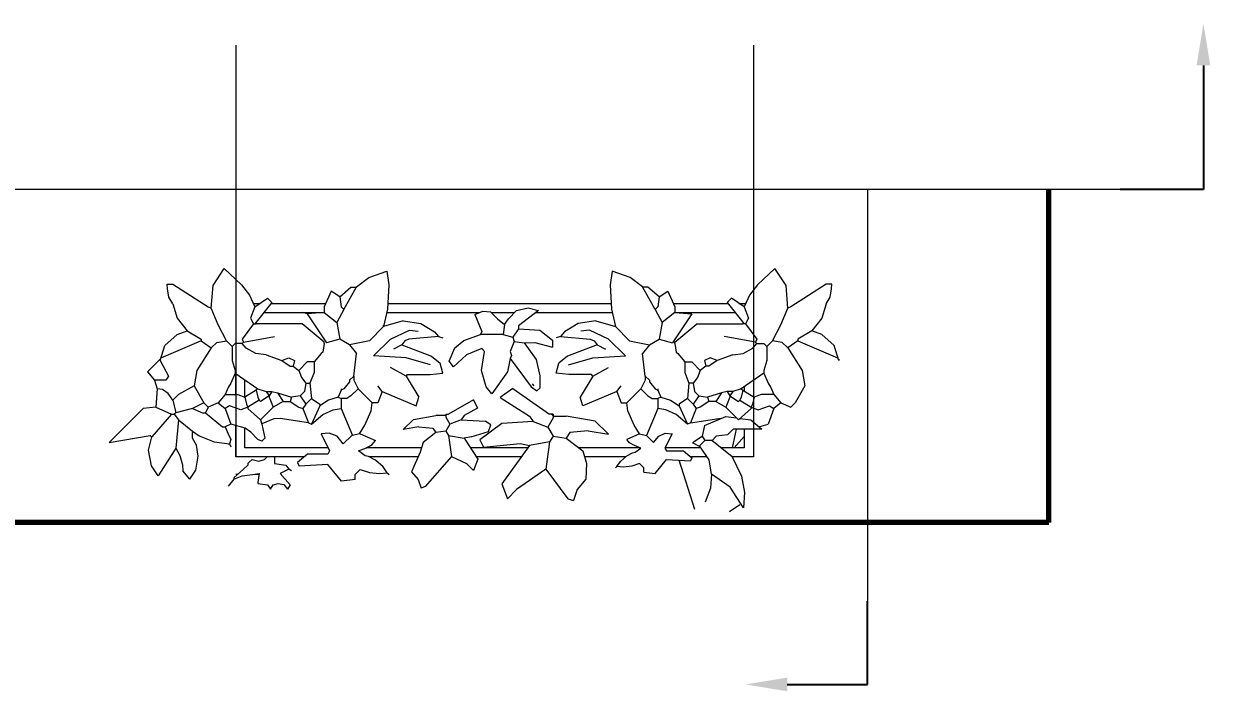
# Model space of a CAD drawing. Header units: inches. Extents: x 15 to 6535, y 214 to 4594.
# Drawn here: x 269.24 to 274.37, y 216.67 to 219.56 of the extents above; entities that cross this region are included whole.
import ezdxf
from ezdxf import colors
from ezdxf.entities.mleader import LeaderData, LeaderLine
from ezdxf.math import Vec2, Vec3

# ---------------------------------------------------------------- set-up
doc = ezdxf.new("R2010")
doc.units = ezdxf.units.IN
doc.header["$MEASUREMENT"] = 0
for name, color, linetype, lineweight in [('A-FLOR-FTPT', 6, 'Continuous', 70), ('linee di sezione', 3, 'Continuous', 13), ('PROIEZIONI', 145, 'Continuous', 13), ('VEGETAZIONE', 94, 'Continuous', 13)]:
    doc.layers.add(name, color=color, linetype=linetype, lineweight=lineweight)
doc.styles.get("Standard").update_dxf_attribs({"font": 'Arial.ttf'})

msp = doc.modelspace()

# ---------------------------------------------------------------- linework, layer by layer
at = {"layer": 'A-FLOR-FTPT'}
for q in [(273.6735, 218.8386), (267.7435, 217.3993)]:
    msp.add_line((273.6735, 217.3993), q, dxfattribs=at)
at = {"layer": 'linee di sezione', "lineweight": 13}
for p, q in [((270.1594, 219.4622), (270.1594, 217.6829)), ((272.3962, 219.4622), (272.3962, 217.6829)), ((273.981, 218.8386), (264.2635, 218.8386)), ((272.8893, 218.8386), (272.8893, 217.0593))]:
    msp.add_line(p, q, dxfattribs=at)
at = {"layer": 'PROIEZIONI'}
for points in [[(270.2353, 218.3466), (270.2645, 218.3466)], [(270.3128, 218.3466), (270.5483, 218.3466)], [(270.8172, 218.3466), (271.7814, 218.3466)], [(272.0503, 218.3466), (272.2858, 218.3466)], [(272.3341, 218.3466), (272.3633, 218.3466)], [(270.281, 218.3069), (270.5422, 218.3069)], [(270.8125, 218.3069), (271.2137, 218.3069)], [(271.2635, 218.3069), (271.3648, 218.3069)], [(271.4553, 218.3069), (271.7861, 218.3069)], [(272.0565, 218.3069), (272.3176, 218.3069)], [(270.1594, 217.9531), (270.1594, 218.0429)], [(270.1992, 217.941), (270.1992, 218.0156)], [(272.3962, 218.0133), (272.3962, 217.9427)], [(272.3565, 217.986), (272.3565, 217.9675)], [(270.4559, 217.6829), (270.1594, 217.6829), (270.1594, 217.8186)], [(270.5588, 217.7226), (270.1992, 217.7226), (270.1992, 217.8068)], [(272.3565, 217.8028), (272.3565, 217.7226), (272.2576, 217.7226)], [(272.3962, 217.8028), (272.3962, 217.6829), (272.3051, 217.6829)], [(270.962, 217.7226), (270.7237, 217.7226)], [(271.4214, 217.7226), (271.1729, 217.7226)], [(271.9064, 217.7226), (271.641, 217.7226)], [(272.1694, 217.7226), (272.0151, 217.7226)], [(270.9471, 217.6829), (270.7369, 217.6829)], [(271.0945, 217.6829), (271.09, 217.6829)], [(271.393, 217.6829), (271.1986, 217.6829)], [(271.8443, 217.6829), (271.6669, 217.6829)], [(272.1963, 217.6829), (272.1248, 217.6829)]]:
    msp.add_lwpolyline(points, dxfattribs=at)
at = {"layer": 'VEGETAZIONE'}
for p, q in [((270.0614, 218.4238), (270.109, 218.4973)), ((270.109, 218.4973), (270.1848, 218.4268)), ((270.7345, 218.4591), (270.8131, 218.4855)), ((270.8131, 218.4855), (270.8215, 218.4268)), ((271.7856, 218.4855), (271.7771, 218.4268)), ((271.8641, 218.4591), (271.7856, 218.4855)), ((272.4896, 218.4973), (272.4139, 218.4268)), ((272.5373, 218.4238), (272.4896, 218.4973)), ((269.8636, 218.4295), (269.888, 218.4295)), ((269.865, 218.4091), (269.8636, 218.4295)), ((269.888, 218.4295), (270.0407, 218.3318)), ((270.0529, 218.3257), (270.0614, 218.4238)), ((270.1848, 218.4268), (270.2184, 218.3827)), ((270.6088, 218.3746), (270.6576, 218.4173)), ((270.6271, 218.3196), (270.6813, 218.4179)), ((270.6576, 218.4173), (270.6821, 218.4173)), ((270.6813, 218.4179), (270.7345, 218.4591)), ((270.8215, 218.4268), (270.8159, 218.321)), ((271.7771, 218.4268), (271.7828, 218.321)), ((271.9174, 218.4179), (271.8641, 218.4591)), ((271.941, 218.4173), (271.9166, 218.4173)), ((271.9715, 218.3196), (271.9174, 218.4179)), ((271.9899, 218.3746), (271.941, 218.4173)), ((272.4139, 218.4268), (272.3802, 218.3827)), ((272.5457, 218.3257), (272.5373, 218.4238)), ((272.7106, 218.4295), (272.5579, 218.3318)), ((272.7351, 218.4295), (272.7106, 218.4295)), ((272.7336, 218.4091), (272.7351, 218.4295)), ((269.8706, 218.3739), (269.865, 218.4091)), ((269.888, 218.344), (269.8706, 218.3739)), ((270.2184, 218.3827), (270.2423, 218.3318)), ((270.2423, 218.3318), (270.2973, 218.3685)), ((270.2973, 218.3685), (270.3156, 218.3501)), ((270.5721, 218.399), (270.5416, 218.3318)), ((270.6088, 218.3746), (270.5721, 218.399)), ((270.6088, 218.3746), (270.6149, 218.3318)), ((271.9899, 218.3746), (271.9838, 218.3318)), ((271.9899, 218.3746), (272.0265, 218.399)), ((272.0265, 218.399), (272.0571, 218.3318)), ((272.3014, 218.3685), (272.2831, 218.3501)), ((272.3564, 218.3318), (272.3014, 218.3685)), ((272.3802, 218.3827), (272.3564, 218.3318)), ((272.7106, 218.344), (272.728, 218.3739)), ((272.728, 218.3739), (272.7336, 218.4091)), ((269.888, 218.344), (269.9063, 218.2829)), ((270.0407, 218.3318), (270.0529, 218.3257)), ((270.0838, 218.2534), (270.0529, 218.3257)), ((270.2423, 218.3318), (270.224, 218.2829)), ((270.3156, 218.3501), (270.2423, 218.2585)), ((270.5416, 218.3318), (270.5416, 218.3074)), ((270.6271, 218.3196), (270.5966, 218.2646)), ((270.6149, 218.3318), (270.6271, 218.3196)), ((270.8159, 218.321), (270.7981, 218.2463)), ((271.1923, 218.2979), (271.2272, 218.3127)), ((271.2272, 218.3127), (271.2608, 218.3097)), ((271.2608, 218.3097), (271.2901, 218.2796)), ((271.3389, 218.2796), (271.373, 218.3156)), ((271.373, 218.3156), (271.4235, 218.3273)), ((271.4672, 218.3162), (271.3817, 218.2491)), ((271.4235, 218.3273), (271.4672, 218.3162)), ((271.7828, 218.321), (271.8005, 218.2463)), ((271.9838, 218.3318), (271.9715, 218.3196)), ((271.9715, 218.3196), (272.0021, 218.2646)), ((272.0571, 218.3318), (272.0571, 218.3074)), ((272.2831, 218.3501), (272.3564, 218.2585)), ((272.3564, 218.3318), (272.3747, 218.2829)), ((272.5148, 218.2534), (272.5457, 218.3257)), ((272.5579, 218.3318), (272.5457, 218.3257)), ((272.7106, 218.344), (272.6923, 218.2829)), ((269.9063, 218.2829), (269.9491, 218.228)), ((270.2362, 218.2585), (270.1873, 218.1913)), ((270.224, 218.2829), (270.2362, 218.2585)), ((270.2362, 218.2585), (270.2423, 218.2585)), ((270.2423, 218.2585), (270.2484, 218.2585)), ((270.4463, 218.2585), (270.2484, 218.2585)), ((270.5416, 218.1791), (270.4463, 218.2585)), ((270.4683, 218.3013), (270.45, 218.3074)), ((270.5416, 218.3074), (270.4683, 218.3013)), ((270.4683, 218.3013), (270.552, 218.1758)), ((270.5416, 218.3074), (270.5966, 218.2646)), ((270.5966, 218.2646), (270.6088, 218.1913)), ((270.8836, 218.2707), (270.7981, 218.2463)), ((270.8836, 218.2707), (270.9589, 218.2593)), ((270.9589, 218.2593), (271.0178, 218.224)), ((271.1923, 218.2979), (271.2229, 218.2246)), ((271.2901, 218.2796), (271.3206, 218.2552)), ((271.3206, 218.2552), (271.3389, 218.2796)), ((271.6397, 218.2593), (271.5808, 218.224)), ((271.715, 218.2707), (271.6397, 218.2593)), ((271.715, 218.2707), (271.8005, 218.2463)), ((272.0021, 218.2646), (271.9899, 218.1913)), ((272.0571, 218.3074), (272.0021, 218.2646)), ((272.1304, 218.3013), (272.0467, 218.1758)), ((272.0571, 218.3074), (272.1304, 218.3013)), ((272.0571, 218.1791), (272.1523, 218.2585)), ((272.1523, 218.2585), (272.3503, 218.2585)), ((272.3564, 218.2585), (272.3503, 218.2585)), ((272.3625, 218.2585), (272.3564, 218.2585)), ((272.3747, 218.2829), (272.3625, 218.2585)), ((272.3625, 218.2585), (272.4113, 218.1913)), ((272.6923, 218.2829), (272.6495, 218.228)), ((269.8538, 218.1652), (269.9071, 218.2123)), ((269.9071, 218.2123), (269.9491, 218.228)), ((269.9491, 218.228), (270.0102, 218.1913)), ((270.1201, 218.1852), (270.0838, 218.2534)), ((270.7981, 218.2463), (270.737, 218.1852)), ((270.7981, 218.2463), (270.7981, 218.2524)), ((270.828, 218.1924), (270.91, 218.2302)), ((270.91, 218.2302), (270.9485, 218.2263)), ((271.0178, 218.224), (271.0363, 218.2035)), ((271.1458, 218.1863), (271.2168, 218.2124)), ((271.2229, 218.2246), (271.2168, 218.2124)), ((271.3145, 218.2124), (271.2168, 218.2124)), ((271.3206, 218.2552), (271.3145, 218.2124)), ((271.3145, 218.2124), (271.3572, 218.2002)), ((271.3817, 218.2368), (271.3572, 218.2002)), ((271.3817, 218.2491), (271.3817, 218.2368)), ((271.3817, 218.2368), (271.4733, 218.2307)), ((271.4733, 218.2307), (271.5283, 218.188)), ((271.5808, 218.224), (271.5623, 218.2035)), ((271.6886, 218.2302), (271.6501, 218.2263)), ((271.7706, 218.1924), (271.6886, 218.2302)), ((271.8005, 218.2463), (271.8005, 218.2524)), ((271.8005, 218.2463), (271.8616, 218.1852)), ((272.4785, 218.1852), (272.5148, 218.2534)), ((272.6495, 218.228), (272.5885, 218.1913)), ((272.6915, 218.2123), (272.6495, 218.228)), ((272.7448, 218.1652), (272.6915, 218.2123)), ((269.833, 218.0997), (269.8538, 218.1652)), ((270.0102, 218.1852), (269.8697, 218.1241)), ((270.0529, 218.1547), (269.9918, 218.0569)), ((270.0102, 218.1913), (270.0102, 218.1852)), ((270.0102, 218.1852), (270.0529, 218.1547)), ((270.0529, 218.1547), (270.0782, 218.177)), ((270.0782, 218.177), (270.1201, 218.1852)), ((270.1201, 218.1852), (270.1446, 218.1608)), ((270.1568, 218.173), (270.1446, 218.1608)), ((270.1446, 218.1608), (270.1446, 218.0997)), ((270.1873, 218.173), (270.1568, 218.173)), ((270.1873, 218.1913), (270.1934, 218.1791)), ((270.1934, 218.1791), (270.1873, 218.173)), ((270.2044, 218.1535), (270.1873, 218.173)), ((270.1934, 218.1791), (270.3278, 218.2035)), ((270.5416, 218.173), (270.5355, 218.1363)), ((270.5416, 218.173), (270.5416, 218.1791)), ((270.6088, 218.1913), (270.552, 218.1758)), ((270.6515, 218.1669), (270.6088, 218.1913)), ((270.737, 218.1852), (270.6515, 218.1669)), ((270.6515, 218.1669), (270.6821, 218.1302)), ((270.7547, 218.1195), (270.828, 218.1924)), ((270.8775, 218.1669), (270.8409, 218.1486)), ((270.8897, 218.1852), (270.8775, 218.1669)), ((270.8775, 218.1669), (270.9264, 218.1486)), ((270.9081, 218.1913), (270.8897, 218.1852)), ((271.0363, 218.2035), (270.9081, 218.1913)), ((271.0363, 218.2035), (271.0547, 218.1974)), ((271.1066, 218.154), (271.1458, 218.1863)), ((271.3634, 218.1819), (271.345, 218.1391)), ((271.3572, 218.2002), (271.3634, 218.1819)), ((271.3634, 218.1819), (271.4061, 218.1758)), ((271.4061, 218.1758), (271.4516, 218.1775)), ((271.4061, 218.1758), (271.4572, 218.104)), ((271.4516, 218.1775), (271.5283, 218.1574)), ((271.5283, 218.188), (271.5283, 218.1574)), ((271.5623, 218.2035), (271.544, 218.1974)), ((271.5623, 218.2035), (271.6906, 218.1913)), ((271.7211, 218.1669), (271.6722, 218.1486)), ((271.6906, 218.1913), (271.7089, 218.1852)), ((271.7089, 218.1852), (271.7211, 218.1669)), ((271.7211, 218.1669), (271.7577, 218.1486)), ((271.8439, 218.1195), (271.7706, 218.1924)), ((271.8616, 218.1852), (271.9471, 218.1669)), ((271.9471, 218.1669), (271.9166, 218.1302)), ((271.9471, 218.1669), (271.9899, 218.1913)), ((271.9899, 218.1913), (272.0467, 218.1758)), ((272.0571, 218.173), (272.0571, 218.1791)), ((272.0571, 218.173), (272.0632, 218.1363)), ((272.4052, 218.1791), (272.2708, 218.2035)), ((272.3942, 218.1535), (272.4113, 218.173)), ((272.4113, 218.1913), (272.4052, 218.1791)), ((272.4052, 218.1791), (272.4113, 218.173)), ((272.4113, 218.173), (272.4419, 218.173)), ((272.4419, 218.173), (272.4541, 218.1608)), ((272.4785, 218.1852), (272.4541, 218.1608)), ((272.4541, 218.1608), (272.4541, 218.0997)), ((272.5204, 218.177), (272.4785, 218.1852)), ((272.5457, 218.1547), (272.5204, 218.177)), ((272.5885, 218.1852), (272.5457, 218.1547)), ((272.5457, 218.1547), (272.6068, 218.0569)), ((272.5885, 218.1913), (272.5885, 218.1852)), ((272.5885, 218.1852), (272.7289, 218.1241)), ((272.7656, 218.0997), (272.7448, 218.1652)), ((269.833, 218.1058), (269.7781, 218.0508)), ((269.833, 218.1058), (269.833, 218.0997)), ((269.8697, 218.1241), (269.8391, 218.1119)), ((270.2465, 218.13), (270.2044, 218.1535)), ((270.2912, 218.1241), (270.2465, 218.13)), ((270.2912, 218.1241), (270.3583, 218.0997)), ((270.3583, 218.0997), (270.3889, 218.1119)), ((270.3889, 218.1119), (270.4133, 218.0997)), ((270.5294, 218.1302), (270.4988, 218.0936)), ((270.5355, 218.1363), (270.5294, 218.1302)), ((270.6699, 218.0325), (270.6821, 218.1302)), ((270.8963, 218.1117), (270.7547, 218.1195)), ((271.0007, 218.0805), (270.8963, 218.1117)), ((270.9264, 218.1486), (271.0058, 218.118)), ((271.0058, 218.118), (271.0425, 218.0875)), ((271.0824, 218.0963), (271.1066, 218.154)), ((271.1571, 218.1246), (271.1007, 218.0719)), ((271.2229, 218.1513), (271.1571, 218.1246)), ((271.2216, 218.057), (271.2351, 218.1391)), ((271.2229, 218.1513), (271.2351, 218.1391)), ((271.345, 218.1086), (271.3338, 218.0511)), ((271.345, 218.1391), (271.3511, 218.1208)), ((271.3511, 218.1208), (271.345, 218.1086)), ((271.345, 218.1086), (271.4367, 217.9864)), ((271.4572, 218.104), (271.474, 218.0335)), ((271.5928, 218.118), (271.5562, 218.0875)), ((271.6722, 218.1486), (271.5928, 218.118)), ((271.5979, 218.0805), (271.7023, 218.1117)), ((271.7023, 218.1117), (271.8439, 218.1195)), ((271.9288, 218.0325), (271.9166, 218.1302)), ((272.0632, 218.1363), (272.0693, 218.1302)), ((272.0693, 218.1302), (272.0998, 218.0936)), ((272.2098, 218.1119), (272.1853, 218.0997)), ((272.2403, 218.0997), (272.2098, 218.1119)), ((272.3075, 218.1241), (272.2403, 218.0997)), ((272.3075, 218.1241), (272.3521, 218.13)), ((272.3521, 218.13), (272.3942, 218.1535)), ((272.7289, 218.1241), (272.7595, 218.1119)), ((272.7656, 218.1058), (272.7656, 218.0997)), ((269.833, 218.0997), (269.8697, 218.0325)), ((269.9918, 218.0569), (269.9796, 217.9897)), ((270.1446, 218.0997), (270.1568, 218.0569)), ((270.1568, 218.0569), (270.1568, 218.0447)), ((270.3583, 218.0997), (270.395, 218.0753)), ((270.395, 218.0753), (270.4072, 218.0753)), ((270.4133, 218.0997), (270.4072, 218.0753)), ((270.4072, 218.0753), (270.4316, 218.0569)), ((270.4683, 218.0936), (270.4316, 218.0569)), ((270.4316, 218.0569), (270.4439, 218.0264)), ((270.4988, 218.0936), (270.4683, 218.0936)), ((270.4988, 218.0936), (270.4989, 218.0477)), ((270.8959, 218.0325), (270.8287, 218.0692)), ((271.0547, 218.0447), (271.0425, 218.0875)), ((271.1007, 218.0719), (271.0824, 218.0963)), ((271.2412, 217.9864), (271.2216, 218.057)), ((271.544, 218.0447), (271.5562, 218.0875)), ((271.7028, 218.0325), (271.77, 218.0692)), ((272.0998, 218.0936), (272.0997, 218.0477)), ((272.0998, 218.0936), (272.1304, 218.0936)), ((272.1304, 218.0936), (272.167, 218.0569)), ((272.167, 218.0569), (272.1548, 218.0264)), ((272.1914, 218.0753), (272.167, 218.0569)), ((272.1853, 218.0997), (272.1914, 218.0753)), ((272.2037, 218.0753), (272.1914, 218.0753)), ((272.2403, 218.0997), (272.2037, 218.0753)), ((272.4541, 218.0997), (272.4419, 218.0569)), ((272.4419, 218.0569), (272.4419, 218.0447)), ((272.6068, 218.0569), (272.619, 217.9897)), ((269.7781, 218.0508), (269.8086, 218.0142)), ((269.8086, 218.0142), (269.8208, 217.9775)), ((269.8575, 218.0142), (269.8086, 218.0142)), ((269.8697, 218.0325), (269.8575, 218.0142)), ((270.1384, 218.002), (270.1262, 217.9836)), ((270.1568, 218.0447), (270.1384, 218.002)), ((270.1568, 218.0447), (270.2545, 217.9775)), ((270.4439, 218.0264), (270.4622, 218.002)), ((270.4622, 218.002), (270.4561, 217.9653)), ((270.4622, 218.002), (270.4805, 218.002)), ((270.4989, 218.0477), (270.4805, 218.002)), ((270.4805, 218.002), (270.4866, 217.9348)), ((270.6515, 218.0081), (270.6271, 217.9775)), ((270.6699, 218.0325), (270.6515, 218.0142)), ((270.6515, 218.0142), (270.6515, 218.0081)), ((270.6699, 218.0325), (270.6699, 218.0142)), ((270.6699, 218.0142), (270.6882, 217.9775)), ((270.8959, 218.0325), (270.902, 218.0386)), ((270.8959, 218.0325), (270.9508, 217.9409)), ((270.902, 218.0386), (270.9997, 218.0386)), ((270.9997, 218.0386), (271.0547, 218.0447)), ((271.3338, 218.0511), (271.2656, 217.9559)), ((271.474, 218.0335), (271.4733, 217.9803)), ((271.5989, 218.0386), (271.544, 218.0447)), ((271.6967, 218.0386), (271.5989, 218.0386)), ((271.7028, 218.0325), (271.6478, 217.9409)), ((271.7028, 218.0325), (271.6967, 218.0386)), ((271.9288, 218.0142), (271.9105, 217.9775)), ((271.9288, 218.0325), (271.9471, 218.0142)), ((271.9288, 218.0325), (271.9288, 218.0142)), ((271.9471, 218.0142), (271.9471, 218.0081)), ((271.9471, 218.0081), (271.9715, 217.9775)), ((272.0997, 218.0477), (272.1181, 218.002)), ((272.1181, 218.002), (272.112, 217.9348)), ((272.1365, 218.002), (272.1181, 218.002)), ((272.1548, 218.0264), (272.1365, 218.002)), ((272.1365, 218.002), (272.1426, 217.9653)), ((272.4419, 218.0447), (272.3441, 217.9775)), ((272.4419, 218.0447), (272.4602, 218.002)), ((272.4602, 218.002), (272.4724, 217.9836)), ((269.8208, 217.9775), (269.8147, 217.8981)), ((269.8426, 217.9742), (269.8208, 217.9775)), ((269.8678, 217.9566), (269.8426, 217.9742)), ((269.888, 217.9287), (269.8678, 217.9566)), ((269.9124, 217.9531), (269.888, 217.9287)), ((269.9796, 217.9897), (269.9124, 217.9531)), ((269.9796, 217.9897), (270.0224, 217.9164)), ((270.114, 217.9531), (270.0835, 217.9164)), ((270.1262, 217.9836), (270.114, 217.9531)), ((270.114, 217.9531), (270.169, 217.9531)), ((270.169, 217.9531), (270.1995, 217.9409)), ((270.2484, 217.9714), (270.1995, 217.9409)), ((270.2545, 217.9775), (270.2484, 217.9714)), ((270.2484, 217.9714), (270.2545, 217.9409)), ((270.2545, 217.9775), (270.2912, 217.9653)), ((270.2912, 217.9653), (270.3156, 217.9653)), ((270.2912, 217.9653), (270.3034, 217.947)), ((270.3156, 217.9653), (270.3034, 217.947)), ((270.3156, 217.9653), (270.34, 217.9592)), ((270.34, 217.9592), (270.4011, 217.9409)), ((270.34, 217.9592), (270.3645, 217.9226)), ((270.4561, 217.9653), (270.4378, 217.947)), ((270.6149, 217.9714), (270.6027, 217.9409)), ((270.6271, 217.9775), (270.6149, 217.9714)), ((270.6149, 217.9775), (270.6149, 217.9714)), ((270.6882, 217.9775), (270.6576, 217.947)), ((270.6882, 217.9775), (270.7493, 217.9164)), ((270.792, 217.9653), (270.7737, 217.9897)), ((270.792, 217.9653), (270.7737, 217.9164)), ((270.792, 217.9653), (270.9386, 217.9042)), ((271.2656, 217.9559), (271.2412, 217.9864)), ((271.3571, 217.9787), (271.3015, 217.9391)), ((271.3571, 217.9787), (271.5159, 217.8676)), ((271.4367, 217.9864), (271.4611, 217.9681)), ((271.4399, 217.9982), (271.4478, 217.9903)), ((271.4733, 217.9803), (271.4611, 217.9681)), ((271.8066, 217.9653), (271.66, 217.9042)), ((271.8066, 217.9653), (271.8249, 217.9897)), ((271.8066, 217.9653), (271.8249, 217.9164)), ((271.9105, 217.9775), (271.8494, 217.9164)), ((271.9105, 217.9775), (271.941, 217.947)), ((271.9715, 217.9775), (271.9838, 217.9714)), ((271.9838, 217.9775), (271.9838, 217.9714)), ((271.9838, 217.9714), (271.996, 217.9409)), ((272.1426, 217.9653), (272.1609, 217.947)), ((272.2586, 217.9592), (272.1975, 217.9409)), ((272.2586, 217.9592), (272.2342, 217.9226)), ((272.2831, 217.9653), (272.2586, 217.9592)), ((272.2831, 217.9653), (272.2953, 217.947)), ((272.3075, 217.9653), (272.2831, 217.9653)), ((272.3075, 217.9653), (272.2953, 217.947)), ((272.3441, 217.9775), (272.3075, 217.9653)), ((272.3441, 217.9775), (272.3503, 217.9714)), ((272.3503, 217.9714), (272.3441, 217.9409)), ((272.3503, 217.9714), (272.3991, 217.9409)), ((272.4297, 217.9531), (272.3991, 217.9409)), ((272.4846, 217.9531), (272.4297, 217.9531)), ((272.4724, 217.9836), (272.4846, 217.9531)), ((272.4846, 217.9531), (272.5152, 217.9164)), ((272.619, 217.9897), (272.5762, 217.9164)), ((269.8147, 217.8981), (269.7597, 217.892)), ((269.8147, 217.8981), (269.8819, 217.8676)), ((269.888, 217.9287), (269.9002, 217.8737)), ((270.0224, 217.9164), (269.9735, 217.892)), ((270.0224, 217.9164), (270.0407, 217.8981)), ((270.0407, 217.8981), (270.0285, 217.8737)), ((270.0835, 217.9164), (270.0407, 217.8981)), ((270.0835, 217.9164), (270.114, 217.892)), ((270.1323, 217.9042), (270.114, 217.892)), ((270.1812, 217.8859), (270.1323, 217.9042)), ((270.2117, 217.8981), (270.1812, 217.8859)), ((270.1995, 217.9409), (270.2056, 217.9103)), ((270.2056, 217.9103), (270.2117, 217.8981)), ((270.2606, 217.9287), (270.2117, 217.8981)), ((270.2117, 217.8981), (270.2117, 217.892)), ((270.2545, 217.9409), (270.2606, 217.9287)), ((270.2667, 217.9226), (270.2606, 217.9287)), ((270.3034, 217.947), (270.2667, 217.9226)), ((270.3217, 217.8981), (270.2667, 217.8431)), ((270.3034, 217.947), (270.3034, 217.9409)), ((270.3034, 217.9409), (270.3217, 217.8981)), ((270.3645, 217.9226), (270.3217, 217.8981)), ((270.3645, 217.9226), (270.395, 217.9226)), ((270.4011, 217.9409), (270.395, 217.9226)), ((270.395, 217.9226), (270.4316, 217.8981)), ((270.4378, 217.947), (270.4011, 217.9409)), ((270.4316, 217.8981), (270.45, 217.892)), ((270.4378, 217.947), (270.4622, 217.9103)), ((270.4622, 217.9103), (270.45, 217.892)), ((270.4866, 217.9348), (270.4622, 217.9103)), ((270.4866, 217.9348), (270.5233, 217.9103)), ((270.5233, 217.9042), (270.4866, 217.8248)), ((270.5599, 217.9287), (270.5233, 217.9042)), ((270.5233, 217.9103), (270.5233, 217.9042)), ((270.6027, 217.9409), (270.5599, 217.9287)), ((270.6027, 217.9409), (270.6149, 217.9348)), ((270.6149, 217.9348), (270.6149, 217.892)), ((270.6393, 217.9348), (270.6149, 217.9348)), ((270.6576, 217.947), (270.6393, 217.9348)), ((270.7446, 217.8814), (270.7493, 217.9164)), ((270.7737, 217.9164), (270.7493, 217.9164)), ((270.9386, 217.9042), (270.9508, 217.9409)), ((271.1867, 217.9295), (271.0791, 217.8676)), ((271.1867, 217.9295), (271.2047, 217.8934)), ((271.3015, 217.9391), (271.4285, 217.8596)), ((271.66, 217.9042), (271.6478, 217.9409)), ((271.8249, 217.9164), (271.8494, 217.9164)), ((271.854, 217.8814), (271.8494, 217.9164)), ((271.941, 217.947), (271.9593, 217.9348)), ((271.9593, 217.9348), (271.9838, 217.9348)), ((271.996, 217.9409), (271.9838, 217.9348)), ((271.9838, 217.9348), (271.9838, 217.892)), ((271.996, 217.9409), (272.0387, 217.9287)), ((272.0387, 217.9287), (272.0754, 217.9042)), ((272.112, 217.9348), (272.0754, 217.9103)), ((272.0754, 217.9103), (272.0754, 217.9042)), ((272.0754, 217.9042), (272.112, 217.8248)), ((272.112, 217.9348), (272.1365, 217.9103)), ((272.1609, 217.947), (272.1365, 217.9103)), ((272.1365, 217.9103), (272.1487, 217.892)), ((272.167, 217.8981), (272.1487, 217.892)), ((272.1609, 217.947), (272.1975, 217.9409)), ((272.2037, 217.9226), (272.167, 217.8981)), ((272.1975, 217.9409), (272.2037, 217.9226)), ((272.2342, 217.9226), (272.2037, 217.9226)), ((272.2342, 217.9226), (272.277, 217.8981)), ((272.2953, 217.9409), (272.277, 217.8981)), ((272.277, 217.8981), (272.3319, 217.8431)), ((272.2953, 217.947), (272.3319, 217.9226)), ((272.2953, 217.947), (272.2953, 217.9409)), ((272.3319, 217.9226), (272.338, 217.9287)), ((272.3441, 217.9409), (272.338, 217.9287)), ((272.338, 217.9287), (272.3869, 217.8981)), ((272.393, 217.9103), (272.3869, 217.8981)), ((272.3869, 217.8981), (272.4174, 217.8859)), ((272.3869, 217.8981), (272.3869, 217.892)), ((272.3991, 217.9409), (272.393, 217.9103)), ((272.4174, 217.8859), (272.4663, 217.9042)), ((272.4663, 217.9042), (272.4846, 217.892)), ((272.5152, 217.9164), (272.4846, 217.892)), ((272.5152, 217.9164), (272.5579, 217.8981)), ((272.5762, 217.9164), (272.5579, 217.8981)), ((269.7597, 217.892), (269.6123, 217.7446)), ((269.8819, 217.8676), (269.7964, 217.7698)), ((269.8819, 217.8676), (269.8941, 217.8676)), ((269.9002, 217.8737), (269.8941, 217.8676)), ((269.8941, 217.8676), (269.9124, 217.8431)), ((269.9735, 217.892), (269.9002, 217.8737)), ((269.9735, 217.892), (270.0163, 217.8737)), ((270.0163, 217.8737), (270.0285, 217.8737)), ((270.0285, 217.8737), (270.1018, 217.8126)), ((270.114, 217.892), (270.1384, 217.8248)), ((270.2117, 217.892), (270.2667, 217.8431)), ((270.3245, 217.8469), (270.2724, 217.8262)), ((270.3522, 217.8493), (270.3245, 217.8469)), ((270.4744, 217.8309), (270.3522, 217.8493)), ((270.45, 217.892), (270.4744, 217.8309)), ((270.4866, 217.8248), (270.536, 217.8661)), ((270.536, 217.8661), (270.5808, 217.8861)), ((270.5808, 217.8861), (270.6149, 217.892)), ((270.6149, 217.892), (270.6638, 217.776)), ((270.7177, 217.8203), (270.7446, 217.8814)), ((270.9281, 217.8449), (271.0241, 217.8615)), ((271.0669, 217.8615), (271.0241, 217.8615)), ((271.073, 217.8676), (271.0669, 217.8615)), ((271.0669, 217.8676), (271.0669, 217.8615)), ((271.0669, 217.8676), (271.073, 217.8676)), ((271.0669, 217.8615), (271.0669, 217.8554)), ((271.0669, 217.8554), (271.0852, 217.8248)), ((271.073, 217.8676), (271.0791, 217.8676)), ((271.1463, 217.8615), (271.1341, 217.8431)), ((271.2047, 217.8934), (271.1463, 217.8615)), ((271.4285, 217.8596), (271.4444, 217.8358)), ((271.5317, 217.8517), (271.5079, 217.812)), ((271.5238, 217.8676), (271.5159, 217.8676)), ((271.5238, 217.8676), (271.5317, 217.8596)), ((271.5317, 217.8676), (271.5238, 217.8676)), ((271.5317, 217.8676), (271.5317, 217.8596)), ((271.5317, 217.8596), (271.5873, 217.8596)), ((271.5317, 217.8596), (271.5317, 217.8517)), ((271.7122, 217.8381), (271.5873, 217.8596)), ((271.8809, 217.8203), (271.854, 217.8814)), ((271.9838, 217.892), (271.9349, 217.776)), ((272.0178, 217.8861), (271.9838, 217.892)), ((272.0627, 217.8661), (272.0178, 217.8861)), ((272.112, 217.8248), (272.0627, 217.8661)), ((272.1487, 217.892), (272.1242, 217.8309)), ((272.1242, 217.8309), (272.2464, 217.8493)), ((272.1852, 217.8184), (272.2779, 217.8573)), ((272.2464, 217.8493), (272.2568, 217.8484)), ((272.2779, 217.8573), (272.3238, 217.8513)), ((272.3869, 217.892), (272.3319, 217.8431)), ((272.3388, 217.8493), (272.3854, 217.8432)), ((272.4846, 217.892), (272.4602, 217.8248)), ((269.9124, 217.8431), (269.9002, 217.721)), ((269.9124, 217.8431), (269.9735, 217.7943)), ((270.1018, 217.8126), (270.114, 217.8126)), ((270.1384, 217.8248), (270.114, 217.8126)), ((270.114, 217.8126), (270.1262, 217.7821)), ((270.2004, 217.8065), (270.1384, 217.8248)), ((270.2254, 217.7901), (270.2004, 217.8065)), ((270.2667, 217.8431), (270.2728, 217.8248)), ((270.2728, 217.8248), (270.285, 217.7637)), ((270.4744, 217.8309), (270.4866, 217.8248)), ((270.6943, 217.7821), (270.7177, 217.8203)), ((270.8832, 217.8009), (270.9281, 217.8449)), ((270.9508, 217.8126), (270.8832, 217.8009)), ((270.9508, 217.8126), (271.0119, 217.8065)), ((271.0119, 217.8065), (271.0241, 217.7882)), ((271.0852, 217.8248), (271.0669, 217.7943)), ((271.1341, 217.8431), (271.0852, 217.8248)), ((271.1341, 217.8431), (271.2379, 217.837)), ((271.3094, 217.8279), (271.2141, 217.7564)), ((271.2615, 217.8222), (271.2379, 217.837)), ((271.2514, 217.793), (271.2615, 217.8222)), ((271.4444, 217.8358), (271.3094, 217.8279)), ((271.4444, 217.8358), (271.5079, 217.812)), ((271.5079, 217.812), (271.5317, 217.7723)), ((271.6826, 217.7961), (271.6032, 217.7882)), ((271.6826, 217.7961), (271.7705, 217.7808)), ((271.7705, 217.7808), (271.7122, 217.8381)), ((271.9043, 217.7821), (271.8809, 217.8203)), ((272.1242, 217.8309), (272.112, 217.8248)), ((272.1852, 217.8184), (272.1749, 217.7723)), ((272.3093, 217.8028), (272.2849, 217.7784)), ((272.3214, 217.8028), (272.3054, 217.7226)), ((272.4327, 217.8028), (272.3093, 217.8028)), ((272.3854, 217.8432), (272.4325, 217.8028)), ((272.4205, 217.8131), (272.4602, 217.8248)), ((269.6123, 217.7446), (269.7903, 217.776)), ((269.783, 217.7114), (269.7964, 217.7698)), ((269.7903, 217.776), (269.7964, 217.7698)), ((269.9735, 217.7943), (270.0021, 217.7737)), ((269.9735, 217.7943), (269.9735, 217.7882)), ((269.9735, 217.7637), (269.9735, 217.7882)), ((269.9896, 217.7343), (269.9735, 217.7637)), ((270.0021, 217.7737), (270.0658, 217.7485)), ((270.0658, 217.7485), (270.1323, 217.7393)), ((270.1262, 217.7821), (270.1384, 217.7576)), ((270.1384, 217.7576), (270.1323, 217.7393)), ((270.2545, 217.7576), (270.2254, 217.7901)), ((270.2728, 217.7515), (270.2545, 217.7576)), ((270.285, 217.7637), (270.2728, 217.7515)), ((270.5639, 217.7862), (270.5288, 217.7827)), ((270.5288, 217.7827), (270.5654, 217.7094)), ((270.5975, 217.7721), (270.5639, 217.7862)), ((270.624, 217.7387), (270.5975, 217.7721)), ((270.6607, 217.7754), (270.624, 217.7387)), ((270.6943, 217.7821), (270.6638, 217.776)), ((270.6974, 217.7827), (270.7633, 217.7534)), ((270.7497, 217.7368), (270.7633, 217.7534)), ((270.9692, 217.7454), (270.9561, 217.7039)), ((271.0241, 217.7882), (270.9692, 217.7454)), ((271.0669, 217.7943), (271.0241, 217.7882)), ((271.0669, 217.7943), (271.0791, 217.776)), ((271.0791, 217.776), (271.1463, 217.7637)), ((271.0791, 217.776), (271.0913, 217.6843)), ((271.1768, 217.7698), (271.1463, 217.7637)), ((271.1463, 217.7637), (271.2053, 217.6725)), ((271.1768, 217.7698), (271.2514, 217.793)), ((271.2141, 217.7564), (271.23, 217.7247)), ((271.5159, 217.7485), (271.4285, 217.7326)), ((271.5159, 217.7485), (271.5, 217.6294)), ((271.5317, 217.7723), (271.5159, 217.7485)), ((271.5317, 217.7723), (271.5873, 217.7643)), ((271.6032, 217.7882), (271.5873, 217.7643)), ((271.5873, 217.7643), (271.6588, 217.7088)), ((271.9043, 217.7821), (271.8494, 217.7576)), ((271.8607, 217.7439), (271.8494, 217.7576)), ((271.9043, 217.7821), (271.9349, 217.776)), ((271.9349, 217.776), (271.9654, 217.7454)), ((271.9654, 217.7454), (271.9875, 217.7732)), ((271.9875, 217.7732), (272.0156, 217.785)), ((272.0448, 217.7821), (272.0143, 217.721)), ((272.0156, 217.785), (272.0448, 217.7821)), ((272.1317, 217.745), (272.1627, 217.7295)), ((272.1357, 217.7461), (272.1761, 217.7743)), ((272.1627, 217.7295), (272.1872, 217.7539)), ((272.1749, 217.7723), (272.1872, 217.7539)), ((272.2177, 217.7539), (272.1872, 217.7539)), ((272.236, 217.7723), (272.2177, 217.7539)), ((272.2177, 217.7539), (272.3032, 217.6867)), ((272.2849, 217.7784), (272.236, 217.7723)), ((272.3127, 217.7226), (272.3565, 217.7714)), ((269.7955, 217.6436), (269.783, 217.7114)), ((269.8941, 217.7088), (269.8243, 217.6009)), ((269.9002, 217.721), (269.8941, 217.7088)), ((269.9002, 217.721), (269.9186, 217.6884)), ((269.9969, 217.6862), (269.9896, 217.7343)), ((270.1262, 217.7393), (270.1323, 217.7393)), ((270.1323, 217.7393), (270.1384, 217.7271)), ((270.4701, 217.6947), (270.4261, 217.6581)), ((270.5581, 217.6947), (270.4701, 217.6947)), ((270.5654, 217.7094), (270.5581, 217.6947)), ((270.69, 217.7094), (270.7241, 217.7227)), ((270.7193, 217.6874), (270.69, 217.7094)), ((270.7241, 217.7227), (270.7497, 217.7368)), ((270.9561, 217.7039), (270.9194, 217.6187)), ((271.23, 217.7247), (271.3888, 217.7405)), ((271.4285, 217.7326), (271.3094, 217.5658)), ((271.3888, 217.7405), (271.4285, 217.7326)), ((271.6588, 217.7088), (271.6757, 217.6548)), ((271.8495, 217.6874), (271.8742, 217.7004)), ((271.882, 217.7321), (271.8607, 217.7439)), ((271.8742, 217.7004), (271.886, 217.7027)), ((271.9105, 217.721), (271.882, 217.7321)), ((271.886, 217.7027), (271.9105, 217.721)), ((272.0143, 217.721), (272.0204, 217.7088)), ((272.0204, 217.7088), (272.0937, 217.7088)), ((272.0937, 217.7088), (272.1304, 217.6782)), ((272.2053, 217.6697), (272.1638, 217.7309)), ((269.8243, 217.6009), (269.7955, 217.6436)), ((269.9186, 217.6884), (269.9291, 217.6491)), ((269.9291, 217.6491), (269.9308, 217.6232)), ((269.9865, 217.625), (269.9969, 217.6862)), ((270.2117, 217.6477), (270.1934, 217.6294)), ((270.2179, 217.6599), (270.2117, 217.6538)), ((270.2117, 217.6538), (270.2117, 217.6477)), ((270.2179, 217.6599), (270.2301, 217.6721)), ((270.2301, 217.6721), (270.2598, 217.6644)), ((270.2598, 217.6644), (270.2838, 217.672)), ((270.2838, 217.672), (270.2973, 217.6843)), ((270.2973, 217.6843), (270.3278, 217.6843)), ((270.3278, 217.6843), (270.3278, 217.6538)), ((270.3278, 217.6538), (270.3767, 217.6477)), ((270.3767, 217.6477), (270.3889, 217.6294)), ((270.4261, 217.6581), (270.4335, 217.6434)), ((270.5581, 217.6507), (270.4335, 217.6434)), ((270.6167, 217.5775), (270.5581, 217.6507)), ((270.7335, 217.6846), (270.7193, 217.6874)), ((270.7632, 217.6691), (270.7335, 217.6846)), ((270.7968, 217.6395), (270.7632, 217.6691)), ((271.0913, 217.6843), (270.9785, 217.5543)), ((271.0913, 217.6843), (271.1565, 217.6542)), ((271.1565, 217.6542), (271.187, 217.6236)), ((271.2053, 217.6725), (271.187, 217.6236)), ((271.6757, 217.6548), (271.6721, 217.586)), ((271.8066, 217.6416), (271.8215, 217.6628)), ((271.8215, 217.6628), (271.8495, 217.6874)), ((271.8708, 217.6428), (271.8349, 217.6392)), ((271.9043, 217.6538), (271.8708, 217.6428)), ((271.9227, 217.6355), (271.9043, 217.6538)), ((271.9715, 217.611), (272.0204, 217.6721)), ((272.0204, 217.6721), (272.1242, 217.666)), ((272.1438, 217.4557), (272.076, 217.6689)), ((272.1304, 217.6782), (272.1242, 217.666)), ((272.2153, 217.6088), (272.2053, 217.6697)), ((272.3032, 217.6867), (272.3451, 217.5994)), ((269.9613, 217.5866), (269.9308, 217.6232)), ((269.9613, 217.5866), (269.9865, 217.625)), ((270.1934, 217.6294), (270.1507, 217.5927)), ((270.1507, 217.5866), (270.1868, 217.601)), ((270.1507, 217.5927), (270.1507, 217.5866)), ((270.1868, 217.601), (270.2317, 217.6075)), ((270.2317, 217.6075), (270.2606, 217.611)), ((270.2606, 217.611), (270.2545, 217.5744)), ((270.3889, 217.6294), (270.3522, 217.611)), ((270.3522, 217.611), (270.395, 217.5622)), ((270.4011, 217.6232), (270.3889, 217.6294)), ((270.6754, 217.6068), (270.6974, 217.6288)), ((270.6754, 217.5848), (270.6754, 217.6068)), ((270.6974, 217.6288), (270.7376, 217.6155)), ((270.7376, 217.6155), (270.7807, 217.6113)), ((270.7807, 217.6113), (270.8146, 217.6141)), ((270.8146, 217.6141), (270.7968, 217.6395)), ((270.8146, 217.6141), (270.8219, 217.6068)), ((270.9194, 217.6187), (270.948, 217.5848)), ((271.5, 217.6294), (271.3729, 217.542)), ((271.5, 217.6294), (271.5953, 217.5023)), ((271.8066, 217.6416), (271.8005, 217.6355)), ((271.8349, 217.6392), (271.8066, 217.6416)), ((271.9227, 217.6171), (271.9227, 217.6355)), ((271.9227, 217.6171), (271.9715, 217.611)), ((272.2153, 217.6088), (272.2108, 217.5478)), ((272.2959, 217.5525), (272.2153, 217.6088)), ((272.3451, 217.5994), (272.3585, 217.529)), ((270.1507, 217.5866), (270.1262, 217.5561)), ((270.2545, 217.5744), (270.2545, 217.5683)), ((270.2545, 217.5683), (270.2973, 217.5622)), ((270.2973, 217.5622), (270.3095, 217.5438)), ((270.3095, 217.5438), (270.3214, 217.5616)), ((270.3214, 217.5616), (270.3423, 217.5682)), ((270.3423, 217.5682), (270.3673, 217.5638)), ((270.3673, 217.5638), (270.3828, 217.5438)), ((270.395, 217.5622), (270.3828, 217.5438)), ((270.6754, 217.5848), (270.6167, 217.5775)), ((270.948, 217.5848), (270.9602, 217.5482)), ((270.9785, 217.5543), (270.9602, 217.5482)), ((271.3094, 217.5658), (271.3332, 217.5023)), ((271.3729, 217.542), (271.3332, 217.5023)), ((271.635, 217.542), (271.6191, 217.4944)), ((271.6721, 217.586), (271.635, 217.542)), ((272.2108, 217.5478), (272.1884, 217.4868)), ((272.354, 217.4634), (272.2959, 217.5525)), ((271.5953, 217.5023), (271.6191, 217.4944)), ((272.3585, 217.529), (272.354, 217.4634)), ((272.3371, 217.4762), (272.2925, 217.445))]:
    msp.add_line(p, q, dxfattribs=at)
at = {"layer": 'VEGETAZIONE', "ltscale": 0.05}
for p, q in [((270.1594, 217.6088), (270.1694, 217.6088)), ((270.2417, 217.6088), (270.2602, 217.6088))]:
    msp.add_line(p, q, dxfattribs=at)
at = {"layer": 'VEGETAZIONE'}
for centre, start, end in [((270.4463, 218.2585), 49.844, 89.647), ((272.1523, 218.2585), 90.353, 130.156), ((272.1852, 217.8184), 112.4667, 167.1957)]:
    msp.add_arc(centre, 0.000000764, start, end, dxfattribs=at)

# ---------------------------------------------------------------- leaders
at = {"layer": 'linee di sezione', "lineweight": 13}
ml = msp.add_multileader_mtext('Standard', dxfattribs=at)
ml.set_content('', color=256)
ml.set_leader_properties()
ml.build(insert=Vec2(0, 0))
ml.multileader.update_dxf_attribs({"dogleg_length": 0.36, "arrow_head_size": 0.18})
ctx = ml.context
ctx.base_point, ctx.char_height, ctx.arrow_head_size, ctx.landing_gap_size, ctx.plane_origin, ctx.plane_x_axis, ctx.plane_y_axis = Vec3(273.981, 218.8386), 0.18, 0.18, 0.09, Vec3(274.341, 219.5556), Vec3(-1, 0), Vec3(0, -1)
notes = []
notes.append((ctx, [(0, (1, 1, 0), (274.341, 218.8386), (-1, 0), 0.36, [(0, [(274.341, 219.5556)], 0, [])])]))
ctx.mtext.insert, ctx.mtext.text_direction, ctx.mtext.rotation, ctx.mtext.flow_direction = Vec3(273.891, 218.7486), Vec3(-1, 0), 3.141593, 5
ml = msp.add_multileader_mtext('Standard', dxfattribs=at)
ml.set_content('', color=256)
ml.set_leader_properties()
ml.build(insert=Vec2(0, 0))
ml.multileader.update_dxf_attribs({"dogleg_length": 0.36, "arrow_head_size": 0.18})
ctx = ml.context
ctx.base_point, ctx.char_height, ctx.arrow_head_size, ctx.landing_gap_size, ctx.plane_origin, ctx.plane_x_axis, ctx.plane_y_axis = Vec3(272.8893, 217.2393), 0.18, 0.18, 0.09, Vec3(272.3628, 216.6993), Vec3(0, -1), Vec3(1, 0)
ctx.text_align_type = 2
notes.append((ctx, [(0, (1, 1, 0), (272.8893, 216.6993), (0, 1), 0.36, [(0, [(272.3628, 216.6993)], 0, [])])]))
ctx.mtext.insert, ctx.mtext.text_direction, ctx.mtext.rotation, ctx.mtext.alignment, ctx.mtext.flow_direction = Vec3(272.9793, 217.1493), Vec3(0, -1), 4.712389, 3, 5
for ctx, leaders in notes:
    for number, flags, end, landing, length, lines in leaders:
        leader = LeaderData()
        leader.index, (leader.has_last_leader_line, leader.has_dogleg_vector, leader.attachment_direction) = number, flags
        leader.last_leader_point, leader.dogleg_vector, leader.dogleg_length = Vec3(end), Vec3(landing), length
        for number, points, colour, breaks in lines:
            line = LeaderLine()
            line.index, line.vertices, line.color, line.breaks = number, Vec3.list(points), colors.encode_raw_color(colour), breaks
            leader.lines.append(line)
        ctx.leaders.append(leader)

doc.saveas('drawing.dxf')
